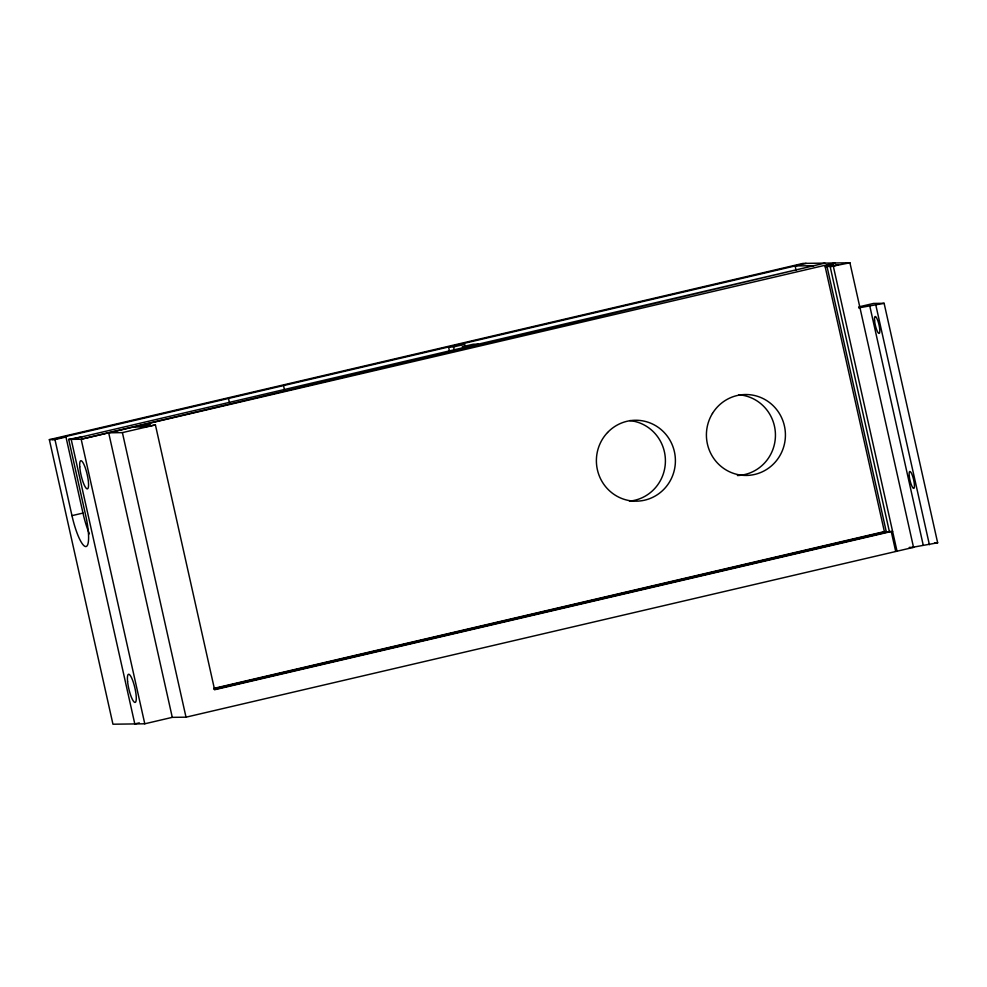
<?xml version="1.0" encoding="UTF-8"?>
<svg xmlns="http://www.w3.org/2000/svg" width="987" height="987" viewBox="0 0 987 987"><rect width="100%" height="100%" fill="white"/><g stroke="black" fill="none" stroke-linecap="round" stroke-linejoin="round"><path stroke-width="1.48" d="M49.35 439.647L802.999 263.406L849.918 262.789L913.53 547.353L186.012 717.179L172.281 717.352L144.781 723.792L112.95 724.211L49.35 439.647L54.964 439.573L65.969 437.007L82.97 513.067A31.794 6.712 76.8 0 0 89.373 533.794M52.471 439.61L806.12 263.369M449.554 351.471L448.554 346.98L453.539 346.918L464.544 344.352L465.21 347.313M54.964 439.573L71.965 515.646A31.794 6.712 76.8 0 0 85.758 546.551A31.794 6.712 76.8 0 0 85.696 515.461L68.695 439.4L82.192 436.785M834.829 262.998L81.168 439.227L68.695 439.4M825.181 266.761L827.057 266.737L886.252 531.574L884.377 531.598L825.181 266.761L833.435 264.837L826.575 264.923M827.057 266.737L838.432 264.763L830.178 266.7L889.373 531.537L892.618 531.487M172.281 717.352L108.681 432.799L122.4 432.614L155.415 424.903L214.611 689.74L891.249 531.512L895.653 551.227M830.178 266.7L849.918 262.789M858.702 306.908L873.507 303.441L884.118 303.305L937.65 542.788L912.161 547.366M858.628 307.895L884.118 303.305M71.965 515.646L82.97 513.067M213.71 688.432L884.377 531.598M214.08 688.753L886.252 531.574M214.228 689.407L889.373 531.537M139.303 722.866L134.8 723.915L71.187 439.363L824.836 263.122L81.168 439.227L144.781 723.792M813.843 265.7L795.115 265.947L796.127 270.438M459.547 344.414L464.544 344.352M478.276 344.167L473.279 344.229L462.274 346.807L467.27 346.745M155.415 424.903L145.286 426.853L142.165 426.902L150.419 424.965L140.29 426.927L133.43 427.013M63.476 437.031L65.969 437.007M934.615 542.825L937.65 542.788M909.249 547.403L913.53 547.353M875.864 305.242L929.396 544.713M869.633 305.316L923.153 544.799M833.423 266.65L897.023 551.215M453.539 346.918L454.538 351.372M283.516 385.584L284.515 390.038M228.503 398.44L229.502 402.906M122.4 432.614L186.012 717.179M738.844 394.763A40.455 39.505 89.2 0 1 775.437 435.872A40.455 39.505 89.2 0 1 737.425 475.537M629.743 420.573A40.455 39.505 89.2 0 1 665.411 461.015A40.455 39.505 89.2 0 1 629.447 501.137M79.762 466.826A14.447 3.047 76.8 0 0 87.004 488.836A14.447 3.047 76.8 0 0 85.585 468.714A14.447 3.047 76.8 0 0 79.762 466.826M127.57 681.351A14.447 3.047 76.8 0 0 134.997 702.436A14.447 3.047 76.8 0 0 132.974 681.277A14.447 3.047 76.8 0 0 127.57 681.351M712.454 413.454A40.455 39.505 89.2 0 0 744.469 475.413A40.455 39.505 89.2 0 0 780.828 416.07A40.455 39.505 89.2 0 0 712.454 413.454M607.548 432.516A40.455 39.505 89.2 0 0 626.239 499.94A40.455 39.505 89.2 0 0 673.899 449.677A40.455 39.505 89.2 0 0 607.548 432.516M909.224 475.746A8.673 1.826 76.8 0 0 913.678 488.405A8.673 1.826 76.8 0 0 912.469 475.709A8.673 1.826 76.8 0 0 909.224 475.746M874.593 320.8A8.673 1.826 76.8 0 0 879.047 333.446A8.673 1.826 76.8 0 0 877.838 320.75A8.673 1.826 76.8 0 0 874.593 320.8"/></g></svg>
